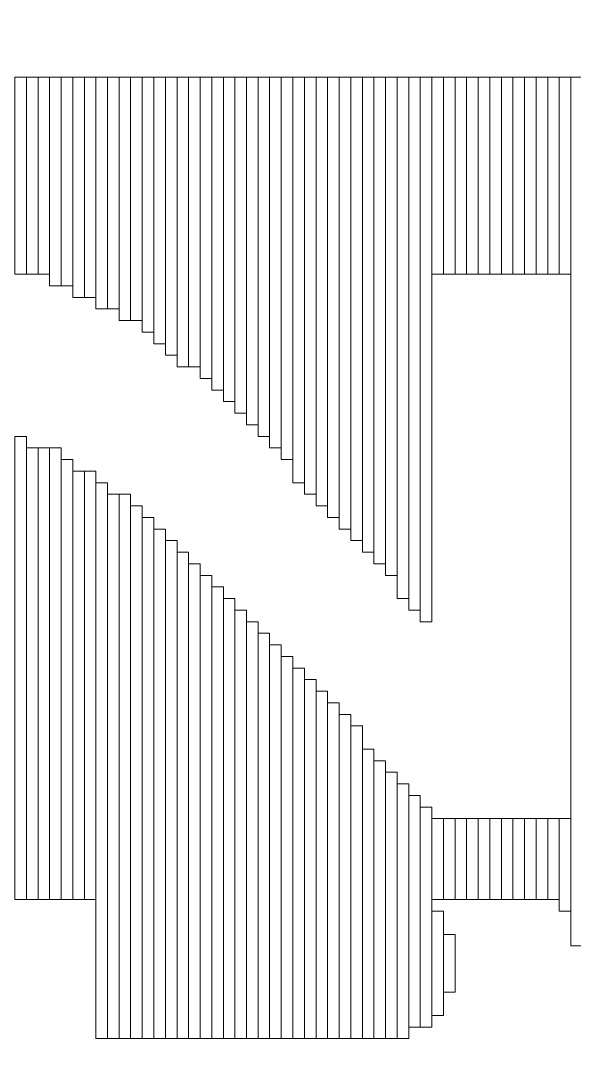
# Model space of a CAD drawing. Header units: millimetres. Extents: x -90 to 99, y -65 to 67.
# Drawn here: x -49.814 to -48.6, y -17.602 to -15.342 of the extents above; entities that cross this region are included whole.
import ezdxf

# ---------------------------------------------------------------- set-up
doc = ezdxf.new("R2010")
doc.units = ezdxf.units.MM
doc.header["$MEASUREMENT"] = 0
doc.layers.add('BG_OUTLINE', color=7, linetype='Continuous')
doc.layers.add('MA_PEN3', color=7, linetype='Continuous')

msp = doc.modelspace()

# ---------------------------------------------------------------- linework, layer by layer
at = {"layer": 'BG_OUTLINE', "color": 3, "lineweight": 9}
msp.add_open_spline([(-71.7269, -61.8795), (-71.7269, -61.8795), (-71.7343, 42.2681), (-71.7343, 42.2681), (-71.7343, 42.2681), (-71.7348, 43.0066), (-71.4419, 43.715), (-70.92, 44.2375), (-70.92, 44.2375), (-70.3982, 44.76), (-69.6866, 45.0538), (-68.9482, 45.0543), (-68.9482, 45.0543), (-68.9482, 45.0543), (75.2046, 45.0543), (75.2046, 45.0543), (75.2046, 45.0543), (76.8319, 45.0552), (78.1763, 43.7805), (78.2661, 42.1556), (78.2661, 42.1556), (78.2661, 42.1556), (78.2661, 31.2814), (78.2661, 31.2814), (78.2661, 31.2814), (78.2661, 31.2814), (72.2646, 31.2814), (72.2646, 31.2814), (72.2646, 31.2814), (72.2646, 31.2814), (72.2646, 26.9814), (72.2646, 26.9814), (72.2646, 26.9814), (72.2646, 26.9814), (78.2661, 26.9814), (78.2661, 26.9814), (78.2661, 26.9814), (78.2661, 26.9814), (78.2661, 18.6553), (78.2661, 18.6553), (78.2661, 18.6553), (78.2661, 18.6553), (72.2496, 18.6553), (72.2496, 18.6553), (72.2496, 18.6553), (72.2496, 18.6553), (72.2496, 14.3553), (72.2496, 14.3553), (72.2496, 14.3553), (72.2496, 14.3553), (78.2661, 14.3553), (78.2661, 14.3553), (78.2661, 14.3553), (78.2661, 14.3553), (78.2661, 9.255), (78.2661, 9.255), (78.2661, 9.255), (78.2661, 9.255), (72.2648, 9.255), (72.2648, 9.255), (72.2648, 9.255), (72.2648, 9.255), (72.2648, 4.955), (72.2648, 4.955), (72.2648, 4.955), (72.2648, 4.955), (78.2661, 4.955), (78.2661, 4.955), (78.2661, 4.955), (78.2661, 4.955), (78.2661, -3.3762), (78.2661, -3.3762), (78.2661, -3.3762), (78.2661, -3.3762), (72.2445, -3.3762), (72.2445, -3.3762), (72.2445, -3.3762), (72.2445, -3.3762), (72.2445, -7.6762), (72.2445, -7.6762), (72.2445, -7.6762), (72.2445, -7.6762), (78.2661, -7.6762), (78.2661, -7.6762), (78.2661, -7.6762), (78.2661, -7.6762), (78.2661, -12.7615), (78.2661, -12.7615), (78.2661, -12.7615), (78.2661, -12.7615), (72.2651, -12.7615), (72.2651, -12.7615), (72.2651, -12.7615), (72.2651, -12.7615), (72.2651, -17.0615), (72.2651, -17.0615), (72.2651, -17.0615), (72.2651, -17.0615), (78.2661, -17.0615), (78.2661, -17.0615), (78.2661, -17.0615), (78.2661, -17.0615), (78.2661, -25.4097), (78.2661, -25.4097), (78.2661, -25.4097), (78.2661, -25.4097), (72.2656, -25.4097), (72.2656, -25.4097), (72.2656, -25.4097), (72.2656, -25.4097), (72.2656, -29.7097), (72.2656, -29.7097), (72.2656, -29.7097), (72.2656, -29.7097), (78.2661, -29.7097), (78.2661, -29.7097), (78.2661, -29.7097), (78.2661, -29.7097), (78.2661, -34.793), (78.2661, -34.793), (78.2661, -34.793), (78.2661, -34.793), (72.2679, -34.793), (72.2679, -34.793), (72.2679, -34.793), (72.2679, -34.793), (72.2679, -39.0929), (72.2679, -39.0929), (72.2679, -39.0929), (72.2679, -39.0929), (78.2661, -39.0929), (78.2661, -39.0929), (78.2661, -39.0929), (78.2661, -39.0929), (78.2661, -47.4269), (78.2661, -47.4269), (78.2661, -47.4269), (78.2661, -47.4269), (72.2679, -47.4269), (72.2679, -47.4269), (72.2679, -47.4269), (72.2679, -47.4269), (72.2679, -51.7269), (72.2679, -51.7269), (72.2679, -51.7269), (72.2679, -51.7269), (78.2661, -51.7269), (78.2661, -51.7269), (78.2661, -51.7269), (78.2661, -51.7269), (78.2661, -51.8138), (78.2661, -51.8138), (78.2661, -51.8138), (78.2661, -51.8138), (78.2656, -61.8468), (78.2656, -61.8468), (78.2656, -61.8468), (78.2661, -62.6669), (77.9407, -63.4536), (77.3612, -64.0339), (77.3612, -64.0339), (76.7817, -64.6142), (75.9915, -64.9405), (75.1713, -64.941), (75.1713, -64.941), (75.1713, -64.941), (-68.6609, -64.9456), (-68.6609, -64.9456), (-68.6609, -64.9456), (-69.4735, -64.9461), (-70.2531, -64.6237), (-70.8281, -64.0495), (-70.8281, -64.0495), (-71.4031, -63.4752), (-71.7264, -62.6922), (-71.7269, -61.8795)], degree=3, knots=[0, 0, 0, 0, 0.022727, 0.022727, 0.022727, 0.022727, 0.045455, 0.045455, 0.045455, 0.045455, 0.068182, 0.068182, 0.068182, 0.068182, 0.090909, 0.090909, 0.090909, 0.090909, 0.113636, 0.113636, 0.113636, 0.113636, 0.136364, 0.136364, 0.136364, 0.136364, 0.159091, 0.159091, 0.159091, 0.159091, 0.181818, 0.181818, 0.181818, 0.181818, 0.204545, 0.204545, 0.204545, 0.204545, 0.227273, 0.227273, 0.227273, 0.227273, 0.25, 0.25, 0.25, 0.25, 0.272727, 0.272727, 0.272727, 0.272727, 0.295455, 0.295455, 0.295455, 0.295455, 0.318182, 0.318182, 0.318182, 0.318182, 0.340909, 0.340909, 0.340909, 0.340909, 0.363636, 0.363636, 0.363636, 0.363636, 0.386364, 0.386364, 0.386364, 0.386364, 0.409091, 0.409091, 0.409091, 0.409091, 0.431818, 0.431818, 0.431818, 0.431818, 0.454545, 0.454545, 0.454545, 0.454545, 0.477273, 0.477273, 0.477273, 0.477273, 0.5, 0.5, 0.5, 0.5, 0.522727, 0.522727, 0.522727, 0.522727, 0.545455, 0.545455, 0.545455, 0.545455, 0.568182, 0.568182, 0.568182, 0.568182, 0.590909, 0.590909, 0.590909, 0.590909, 0.613636, 0.613636, 0.613636, 0.613636, 0.636364, 0.636364, 0.636364, 0.636364, 0.659091, 0.659091, 0.659091, 0.659091, 0.681818, 0.681818, 0.681818, 0.681818, 0.704545, 0.704545, 0.704545, 0.704545, 0.727273, 0.727273, 0.727273, 0.727273, 0.75, 0.75, 0.75, 0.75, 0.772727, 0.772727, 0.772727, 0.772727, 0.795455, 0.795455, 0.795455, 0.795455, 0.818182, 0.818182, 0.818182, 0.818182, 0.840909, 0.840909, 0.840909, 0.840909, 0.863636, 0.863636, 0.863636, 0.863636, 0.886364, 0.886364, 0.886364, 0.886364, 0.909091, 0.909091, 0.909091, 0.909091, 0.931818, 0.931818, 0.931818, 0.931818, 0.954545, 0.954545, 0.954545, 0.954545, 0.977273, 0.977273, 0.977273, 0.977273, 1, 1, 1, 1], dxfattribs=at)
at = {"layer": 'MA_PEN3', "color": 5, "lineweight": 9}
for points in [[(-49.8014, -15.8982), (-49.8014, -15.8982), (-49.8267, -15.8982), (-49.8267, -15.8982), (-49.8267, -15.8982), (-49.8267, -15.8982), (-49.8267, -15.4664), (-49.8267, -15.4664), (-49.8267, -15.4664), (-49.8267, -15.4664), (-49.8014, -15.4664), (-49.8014, -15.4664), (-49.8014, -15.4664), (-49.8014, -15.4664), (-49.8014, -15.8982), (-49.8014, -15.8982)], [(-49.7759, -15.8982), (-49.7759, -15.8982), (-49.8014, -15.8982), (-49.8014, -15.8982), (-49.8014, -15.8982), (-49.8014, -15.8982), (-49.8014, -15.4664), (-49.8014, -15.4664), (-49.8014, -15.4664), (-49.8014, -15.4664), (-49.7759, -15.4664), (-49.7759, -15.4664), (-49.7759, -15.4664), (-49.7759, -15.4664), (-49.7759, -15.8982), (-49.7759, -15.8982)], [(-49.7505, -15.8982), (-49.7505, -15.8982), (-49.7759, -15.8982), (-49.7759, -15.8982), (-49.7759, -15.8982), (-49.7759, -15.8982), (-49.7759, -15.4664), (-49.7759, -15.4664), (-49.7759, -15.4664), (-49.7759, -15.4664), (-49.7505, -15.4664), (-49.7505, -15.4664), (-49.7505, -15.4664), (-49.7505, -15.4664), (-49.7505, -15.8982), (-49.7505, -15.8982)], [(-49.7252, -15.9236), (-49.7252, -15.9236), (-49.7505, -15.9236), (-49.7505, -15.9236), (-49.7505, -15.9236), (-49.7505, -15.9236), (-49.7505, -15.4664), (-49.7505, -15.4664), (-49.7505, -15.4664), (-49.7505, -15.4664), (-49.7252, -15.4664), (-49.7252, -15.4664), (-49.7252, -15.4664), (-49.7252, -15.4664), (-49.7252, -15.9236), (-49.7252, -15.9236)], [(-49.6997, -15.9236), (-49.6997, -15.9236), (-49.7252, -15.9236), (-49.7252, -15.9236), (-49.7252, -15.9236), (-49.7252, -15.9236), (-49.7252, -15.4664), (-49.7252, -15.4664), (-49.7252, -15.4664), (-49.7252, -15.4664), (-49.6997, -15.4664), (-49.6997, -15.4664), (-49.6997, -15.4664), (-49.6997, -15.4664), (-49.6997, -15.9236), (-49.6997, -15.9236)], [(-49.6743, -15.949), (-49.6743, -15.949), (-49.6997, -15.949), (-49.6997, -15.949), (-49.6997, -15.949), (-49.6997, -15.949), (-49.6997, -15.4664), (-49.6997, -15.4664), (-49.6997, -15.4664), (-49.6997, -15.4664), (-49.6743, -15.4664), (-49.6743, -15.4664), (-49.6743, -15.4664), (-49.6743, -15.4664), (-49.6743, -15.949), (-49.6743, -15.949)], [(-49.649, -15.949), (-49.649, -15.949), (-49.6743, -15.949), (-49.6743, -15.949), (-49.6743, -15.949), (-49.6743, -15.949), (-49.6743, -15.4664), (-49.6743, -15.4664), (-49.6743, -15.4664), (-49.6743, -15.4664), (-49.649, -15.4664), (-49.649, -15.4664), (-49.649, -15.4664), (-49.649, -15.4664), (-49.649, -15.949), (-49.649, -15.949)], [(-49.6235, -15.9744), (-49.6235, -15.9744), (-49.649, -15.9744), (-49.649, -15.9744), (-49.649, -15.9744), (-49.649, -15.9744), (-49.649, -15.4664), (-49.649, -15.4664), (-49.649, -15.4664), (-49.649, -15.4664), (-49.6235, -15.4664), (-49.6235, -15.4664), (-49.6235, -15.4664), (-49.6235, -15.4664), (-49.6235, -15.9744), (-49.6235, -15.9744)], [(-49.5981, -15.9744), (-49.5981, -15.9744), (-49.6235, -15.9744), (-49.6235, -15.9744), (-49.6235, -15.9744), (-49.6235, -15.9744), (-49.6235, -15.4664), (-49.6235, -15.4664), (-49.6235, -15.4664), (-49.6235, -15.4664), (-49.5981, -15.4664), (-49.5981, -15.4664), (-49.5981, -15.4664), (-49.5981, -15.4664), (-49.5981, -15.9744), (-49.5981, -15.9744)], [(-49.5728, -15.9998), (-49.5728, -15.9998), (-49.5981, -15.9998), (-49.5981, -15.9998), (-49.5981, -15.9998), (-49.5981, -15.9998), (-49.5981, -15.4664), (-49.5981, -15.4664), (-49.5981, -15.4664), (-49.5981, -15.4664), (-49.5728, -15.4664), (-49.5728, -15.4664), (-49.5728, -15.4664), (-49.5728, -15.4664), (-49.5728, -15.9998), (-49.5728, -15.9998)], [(-49.5473, -15.9998), (-49.5473, -15.9998), (-49.5728, -15.9998), (-49.5728, -15.9998), (-49.5728, -15.9998), (-49.5728, -15.9998), (-49.5728, -15.4664), (-49.5728, -15.4664), (-49.5728, -15.4664), (-49.5728, -15.4664), (-49.5473, -15.4664), (-49.5473, -15.4664), (-49.5473, -15.4664), (-49.5473, -15.4664), (-49.5473, -15.9998), (-49.5473, -15.9998)], [(-49.5219, -16.0252), (-49.5219, -16.0252), (-49.5473, -16.0252), (-49.5473, -16.0252), (-49.5473, -16.0252), (-49.5473, -16.0252), (-49.5473, -15.4664), (-49.5473, -15.4664), (-49.5473, -15.4664), (-49.5473, -15.4664), (-49.5219, -15.4664), (-49.5219, -15.4664), (-49.5219, -15.4664), (-49.5219, -15.4664), (-49.5219, -16.0252), (-49.5219, -16.0252)], [(-49.4966, -16.0506), (-49.4966, -16.0506), (-49.5219, -16.0506), (-49.5219, -16.0506), (-49.5219, -16.0506), (-49.5219, -16.0506), (-49.5219, -15.4664), (-49.5219, -15.4664), (-49.5219, -15.4664), (-49.5219, -15.4664), (-49.4966, -15.4664), (-49.4966, -15.4664), (-49.4966, -15.4664), (-49.4966, -15.4664), (-49.4966, -16.0506), (-49.4966, -16.0506)], [(-49.4711, -16.076), (-49.4711, -16.076), (-49.4966, -16.076), (-49.4966, -16.076), (-49.4966, -16.076), (-49.4966, -16.076), (-49.4966, -15.4664), (-49.4966, -15.4664), (-49.4966, -15.4664), (-49.4966, -15.4664), (-49.4711, -15.4664), (-49.4711, -15.4664), (-49.4711, -15.4664), (-49.4711, -15.4664), (-49.4711, -16.076), (-49.4711, -16.076)], [(-49.4457, -16.1014), (-49.4457, -16.1014), (-49.4711, -16.1014), (-49.4711, -16.1014), (-49.4711, -16.1014), (-49.4711, -16.1014), (-49.4711, -15.4664), (-49.4711, -15.4664), (-49.4711, -15.4664), (-49.4711, -15.4664), (-49.4457, -15.4664), (-49.4457, -15.4664), (-49.4457, -15.4664), (-49.4457, -15.4664), (-49.4457, -16.1014), (-49.4457, -16.1014)], [(-49.4204, -16.1014), (-49.4204, -16.1014), (-49.4457, -16.1014), (-49.4457, -16.1014), (-49.4457, -16.1014), (-49.4457, -16.1014), (-49.4457, -15.4664), (-49.4457, -15.4664), (-49.4457, -15.4664), (-49.4457, -15.4664), (-49.4204, -15.4664), (-49.4204, -15.4664), (-49.4204, -15.4664), (-49.4204, -15.4664), (-49.4204, -16.1014), (-49.4204, -16.1014)], [(-49.3949, -16.1268), (-49.3949, -16.1268), (-49.4204, -16.1268), (-49.4204, -16.1268), (-49.4204, -16.1268), (-49.4204, -16.1268), (-49.4204, -15.4664), (-49.4204, -15.4664), (-49.4204, -15.4664), (-49.4204, -15.4664), (-49.3949, -15.4664), (-49.3949, -15.4664), (-49.3949, -15.4664), (-49.3949, -15.4664), (-49.3949, -16.1268), (-49.3949, -16.1268)], [(-49.3695, -16.1522), (-49.3695, -16.1522), (-49.3949, -16.1522), (-49.3949, -16.1522), (-49.3949, -16.1522), (-49.3949, -16.1522), (-49.3949, -15.4664), (-49.3949, -15.4664), (-49.3949, -15.4664), (-49.3949, -15.4664), (-49.3695, -15.4664), (-49.3695, -15.4664), (-49.3695, -15.4664), (-49.3695, -15.4664), (-49.3695, -16.1522), (-49.3695, -16.1522)], [(-49.3442, -16.1776), (-49.3442, -16.1776), (-49.3695, -16.1776), (-49.3695, -16.1776), (-49.3695, -16.1776), (-49.3695, -16.1776), (-49.3695, -15.4664), (-49.3695, -15.4664), (-49.3695, -15.4664), (-49.3695, -15.4664), (-49.3442, -15.4664), (-49.3442, -15.4664), (-49.3442, -15.4664), (-49.3442, -15.4664), (-49.3442, -16.1776), (-49.3442, -16.1776)], [(-49.3187, -16.203), (-49.3187, -16.203), (-49.3442, -16.203), (-49.3442, -16.203), (-49.3442, -16.203), (-49.3442, -16.203), (-49.3442, -15.4664), (-49.3442, -15.4664), (-49.3442, -15.4664), (-49.3442, -15.4664), (-49.3187, -15.4664), (-49.3187, -15.4664), (-49.3187, -15.4664), (-49.3187, -15.4664), (-49.3187, -16.203), (-49.3187, -16.203)], [(-49.2933, -16.2284), (-49.2933, -16.2284), (-49.3187, -16.2284), (-49.3187, -16.2284), (-49.3187, -16.2284), (-49.3187, -16.2284), (-49.3187, -15.4664), (-49.3187, -15.4664), (-49.3187, -15.4664), (-49.3187, -15.4664), (-49.2933, -15.4664), (-49.2933, -15.4664), (-49.2933, -15.4664), (-49.2933, -15.4664), (-49.2933, -16.2284), (-49.2933, -16.2284)], [(-49.268, -16.2538), (-49.268, -16.2538), (-49.2933, -16.2538), (-49.2933, -16.2538), (-49.2933, -16.2538), (-49.2933, -16.2538), (-49.2933, -15.4664), (-49.2933, -15.4664), (-49.2933, -15.4664), (-49.2933, -15.4664), (-49.268, -15.4664), (-49.268, -15.4664), (-49.268, -15.4664), (-49.268, -15.4664), (-49.268, -16.2538), (-49.268, -16.2538)], [(-49.2425, -16.2792), (-49.2425, -16.2792), (-49.268, -16.2792), (-49.268, -16.2792), (-49.268, -16.2792), (-49.268, -16.2792), (-49.268, -15.4664), (-49.268, -15.4664), (-49.268, -15.4664), (-49.268, -15.4664), (-49.2425, -15.4664), (-49.2425, -15.4664), (-49.2425, -15.4664), (-49.2425, -15.4664), (-49.2425, -16.2792), (-49.2425, -16.2792)], [(-49.2171, -16.3046), (-49.2171, -16.3046), (-49.2425, -16.3046), (-49.2425, -16.3046), (-49.2425, -16.3046), (-49.2425, -16.3046), (-49.2425, -15.4664), (-49.2425, -15.4664), (-49.2425, -15.4664), (-49.2425, -15.4664), (-49.2171, -15.4664), (-49.2171, -15.4664), (-49.2171, -15.4664), (-49.2171, -15.4664), (-49.2171, -16.3046), (-49.2171, -16.3046)], [(-49.1917, -16.3554), (-49.1917, -16.3554), (-49.2171, -16.3554), (-49.2171, -16.3554), (-49.2171, -16.3554), (-49.2171, -16.3554), (-49.2171, -15.4664), (-49.2171, -15.4664), (-49.2171, -15.4664), (-49.2171, -15.4664), (-49.1917, -15.4664), (-49.1917, -15.4664), (-49.1917, -15.4664), (-49.1917, -15.4664), (-49.1917, -16.3554), (-49.1917, -16.3554)], [(-49.1663, -16.3808), (-49.1663, -16.3808), (-49.1917, -16.3808), (-49.1917, -16.3808), (-49.1917, -16.3808), (-49.1917, -16.3808), (-49.1917, -15.4664), (-49.1917, -15.4664), (-49.1917, -15.4664), (-49.1917, -15.4664), (-49.1663, -15.4664), (-49.1663, -15.4664), (-49.1663, -15.4664), (-49.1663, -15.4664), (-49.1663, -16.3808), (-49.1663, -16.3808)], [(-49.1409, -16.4062), (-49.1409, -16.4062), (-49.1663, -16.4062), (-49.1663, -16.4062), (-49.1663, -16.4062), (-49.1663, -16.4062), (-49.1663, -15.4664), (-49.1663, -15.4664), (-49.1663, -15.4664), (-49.1663, -15.4664), (-49.1409, -15.4664), (-49.1409, -15.4664), (-49.1409, -15.4664), (-49.1409, -15.4664), (-49.1409, -16.4062), (-49.1409, -16.4062)], [(-49.1155, -16.4316), (-49.1155, -16.4316), (-49.1409, -16.4316), (-49.1409, -16.4316), (-49.1409, -16.4316), (-49.1409, -16.4316), (-49.1409, -15.4664), (-49.1409, -15.4664), (-49.1409, -15.4664), (-49.1409, -15.4664), (-49.1155, -15.4664), (-49.1155, -15.4664), (-49.1155, -15.4664), (-49.1155, -15.4664), (-49.1155, -16.4316), (-49.1155, -16.4316)], [(-49.0901, -16.457), (-49.0901, -16.457), (-49.1155, -16.457), (-49.1155, -16.457), (-49.1155, -16.457), (-49.1155, -16.457), (-49.1155, -15.4664), (-49.1155, -15.4664), (-49.1155, -15.4664), (-49.1155, -15.4664), (-49.0901, -15.4664), (-49.0901, -15.4664), (-49.0901, -15.4664), (-49.0901, -15.4664), (-49.0901, -16.457), (-49.0901, -16.457)], [(-49.0647, -16.4824), (-49.0647, -16.4824), (-49.0901, -16.4824), (-49.0901, -16.4824), (-49.0901, -16.4824), (-49.0901, -16.4824), (-49.0901, -15.4664), (-49.0901, -15.4664), (-49.0901, -15.4664), (-49.0901, -15.4664), (-49.0647, -15.4664), (-49.0647, -15.4664), (-49.0647, -15.4664), (-49.0647, -15.4664), (-49.0647, -16.4824), (-49.0647, -16.4824)], [(-49.0393, -16.5078), (-49.0393, -16.5078), (-49.0647, -16.5078), (-49.0647, -16.5078), (-49.0647, -16.5078), (-49.0647, -16.5078), (-49.0647, -15.4664), (-49.0647, -15.4664), (-49.0647, -15.4664), (-49.0647, -15.4664), (-49.0393, -15.4664), (-49.0393, -15.4664), (-49.0393, -15.4664), (-49.0393, -15.4664), (-49.0393, -16.5078), (-49.0393, -16.5078)], [(-49.0139, -16.5332), (-49.0139, -16.5332), (-49.0393, -16.5332), (-49.0393, -16.5332), (-49.0393, -16.5332), (-49.0393, -16.5332), (-49.0393, -15.4664), (-49.0393, -15.4664), (-49.0393, -15.4664), (-49.0393, -15.4664), (-49.0139, -15.4664), (-49.0139, -15.4664), (-49.0139, -15.4664), (-49.0139, -15.4664), (-49.0139, -16.5332), (-49.0139, -16.5332)], [(-48.9885, -16.5586), (-48.9885, -16.5586), (-49.0139, -16.5586), (-49.0139, -16.5586), (-49.0139, -16.5586), (-49.0139, -16.5586), (-49.0139, -15.4664), (-49.0139, -15.4664), (-49.0139, -15.4664), (-49.0139, -15.4664), (-48.9885, -15.4664), (-48.9885, -15.4664), (-48.9885, -15.4664), (-48.9885, -15.4664), (-48.9885, -16.5586), (-48.9885, -16.5586)], [(-48.9631, -16.6094), (-48.9631, -16.6094), (-48.9885, -16.6094), (-48.9885, -16.6094), (-48.9885, -16.6094), (-48.9885, -16.6094), (-48.9885, -15.4664), (-48.9885, -15.4664), (-48.9885, -15.4664), (-48.9885, -15.4664), (-48.9631, -15.4664), (-48.9631, -15.4664), (-48.9631, -15.4664), (-48.9631, -15.4664), (-48.9631, -16.6094), (-48.9631, -16.6094)], [(-48.9377, -16.6348), (-48.9377, -16.6348), (-48.9631, -16.6348), (-48.9631, -16.6348), (-48.9631, -16.6348), (-48.9631, -16.6348), (-48.9631, -15.4664), (-48.9631, -15.4664), (-48.9631, -15.4664), (-48.9631, -15.4664), (-48.9377, -15.4664), (-48.9377, -15.4664), (-48.9377, -15.4664), (-48.9377, -15.4664), (-48.9377, -16.6348), (-48.9377, -16.6348)], [(-48.9123, -16.6602), (-48.9123, -16.6602), (-48.9377, -16.6602), (-48.9377, -16.6602), (-48.9377, -16.6602), (-48.9377, -16.6602), (-48.9377, -15.4664), (-48.9377, -15.4664), (-48.9377, -15.4664), (-48.9377, -15.4664), (-48.9123, -15.4664), (-48.9123, -15.4664), (-48.9123, -15.4664), (-48.9123, -15.4664), (-48.9123, -16.6602), (-48.9123, -16.6602)], [(-48.8869, -15.8982), (-48.8869, -15.8982), (-48.9123, -15.8982), (-48.9123, -15.8982), (-48.9123, -15.8982), (-48.9123, -15.8982), (-48.9123, -15.4664), (-48.9123, -15.4664), (-48.9123, -15.4664), (-48.9123, -15.4664), (-48.8869, -15.4664), (-48.8869, -15.4664), (-48.8869, -15.4664), (-48.8869, -15.4664), (-48.8869, -15.8982), (-48.8869, -15.8982)], [(-48.8615, -15.8982), (-48.8615, -15.8982), (-48.8869, -15.8982), (-48.8869, -15.8982), (-48.8869, -15.8982), (-48.8869, -15.8982), (-48.8869, -15.4664), (-48.8869, -15.4664), (-48.8869, -15.4664), (-48.8869, -15.4664), (-48.8615, -15.4664), (-48.8615, -15.4664), (-48.8615, -15.4664), (-48.8615, -15.4664), (-48.8615, -15.8982), (-48.8615, -15.8982)], [(-48.8361, -15.8982), (-48.8361, -15.8982), (-48.8615, -15.8982), (-48.8615, -15.8982), (-48.8615, -15.8982), (-48.8615, -15.8982), (-48.8615, -15.4664), (-48.8615, -15.4664), (-48.8615, -15.4664), (-48.8615, -15.4664), (-48.8361, -15.4664), (-48.8361, -15.4664), (-48.8361, -15.4664), (-48.8361, -15.4664), (-48.8361, -15.8982), (-48.8361, -15.8982)], [(-48.8107, -15.8982), (-48.8107, -15.8982), (-48.8361, -15.8982), (-48.8361, -15.8982), (-48.8361, -15.8982), (-48.8361, -15.8982), (-48.8361, -15.4664), (-48.8361, -15.4664), (-48.8361, -15.4664), (-48.8361, -15.4664), (-48.8107, -15.4664), (-48.8107, -15.4664), (-48.8107, -15.4664), (-48.8107, -15.4664), (-48.8107, -15.8982), (-48.8107, -15.8982)], [(-48.7853, -15.8982), (-48.7853, -15.8982), (-48.8107, -15.8982), (-48.8107, -15.8982), (-48.8107, -15.8982), (-48.8107, -15.8982), (-48.8107, -15.4664), (-48.8107, -15.4664), (-48.8107, -15.4664), (-48.8107, -15.4664), (-48.7853, -15.4664), (-48.7853, -15.4664), (-48.7853, -15.4664), (-48.7853, -15.4664), (-48.7853, -15.8982), (-48.7853, -15.8982)], [(-48.7599, -15.8982), (-48.7599, -15.8982), (-48.7853, -15.8982), (-48.7853, -15.8982), (-48.7853, -15.8982), (-48.7853, -15.8982), (-48.7853, -15.4664), (-48.7853, -15.4664), (-48.7853, -15.4664), (-48.7853, -15.4664), (-48.7599, -15.4664), (-48.7599, -15.4664), (-48.7599, -15.4664), (-48.7599, -15.4664), (-48.7599, -15.8982), (-48.7599, -15.8982)], [(-48.7345, -15.8982), (-48.7345, -15.8982), (-48.7599, -15.8982), (-48.7599, -15.8982), (-48.7599, -15.8982), (-48.7599, -15.8982), (-48.7599, -15.4664), (-48.7599, -15.4664), (-48.7599, -15.4664), (-48.7599, -15.4664), (-48.7345, -15.4664), (-48.7345, -15.4664), (-48.7345, -15.4664), (-48.7345, -15.4664), (-48.7345, -15.8982), (-48.7345, -15.8982)], [(-48.7091, -15.8982), (-48.7091, -15.8982), (-48.7345, -15.8982), (-48.7345, -15.8982), (-48.7345, -15.8982), (-48.7345, -15.8982), (-48.7345, -15.4664), (-48.7345, -15.4664), (-48.7345, -15.4664), (-48.7345, -15.4664), (-48.7091, -15.4664), (-48.7091, -15.4664), (-48.7091, -15.4664), (-48.7091, -15.4664), (-48.7091, -15.8982), (-48.7091, -15.8982)], [(-48.6837, -15.8982), (-48.6837, -15.8982), (-48.7091, -15.8982), (-48.7091, -15.8982), (-48.7091, -15.8982), (-48.7091, -15.8982), (-48.7091, -15.4664), (-48.7091, -15.4664), (-48.7091, -15.4664), (-48.7091, -15.4664), (-48.6837, -15.4664), (-48.6837, -15.4664), (-48.6837, -15.4664), (-48.6837, -15.4664), (-48.6837, -15.8982), (-48.6837, -15.8982)], [(-48.6583, -15.8982), (-48.6583, -15.8982), (-48.6837, -15.8982), (-48.6837, -15.8982), (-48.6837, -15.8982), (-48.6837, -15.8982), (-48.6837, -15.4664), (-48.6837, -15.4664), (-48.6837, -15.4664), (-48.6837, -15.4664), (-48.6583, -15.4664), (-48.6583, -15.4664), (-48.6583, -15.4664), (-48.6583, -15.4664), (-48.6583, -15.8982), (-48.6583, -15.8982)], [(-48.6329, -15.8982), (-48.6329, -15.8982), (-48.6583, -15.8982), (-48.6583, -15.8982), (-48.6583, -15.8982), (-48.6583, -15.8982), (-48.6583, -15.4664), (-48.6583, -15.4664), (-48.6583, -15.4664), (-48.6583, -15.4664), (-48.6329, -15.4664), (-48.6329, -15.4664), (-48.6329, -15.4664), (-48.6329, -15.4664), (-48.6329, -15.8982), (-48.6329, -15.8982)], [(-48.6075, -15.8982), (-48.6075, -15.8982), (-48.6329, -15.8982), (-48.6329, -15.8982), (-48.6329, -15.8982), (-48.6329, -15.8982), (-48.6329, -15.4664), (-48.6329, -15.4664), (-48.6329, -15.4664), (-48.6329, -15.4664), (-48.6075, -15.4664), (-48.6075, -15.4664), (-48.6075, -15.4664), (-48.6075, -15.4664), (-48.6075, -15.8982), (-48.6075, -15.8982)], [(-48.5821, -17.3714), (-48.5821, -17.3714), (-48.6075, -17.3714), (-48.6075, -17.3714), (-48.6075, -17.3714), (-48.6075, -17.3714), (-48.6075, -15.4664), (-48.6075, -15.4664), (-48.6075, -15.4664), (-48.6075, -15.4664), (-48.5821, -15.4664), (-48.5821, -15.4664), (-48.5821, -15.4664), (-48.5821, -15.4664), (-48.5821, -17.3714), (-48.5821, -17.3714)], [(-49.8014, -17.2698), (-49.8014, -17.2698), (-49.8267, -17.2698), (-49.8267, -17.2698), (-49.8267, -17.2698), (-49.8267, -17.2698), (-49.8267, -16.2538), (-49.8267, -16.2538), (-49.8267, -16.2538), (-49.8267, -16.2538), (-49.8014, -16.2538), (-49.8014, -16.2538), (-49.8014, -16.2538), (-49.8014, -16.2538), (-49.8014, -17.2698), (-49.8014, -17.2698)], [(-49.7759, -17.2698), (-49.7759, -17.2698), (-49.8014, -17.2698), (-49.8014, -17.2698), (-49.8014, -17.2698), (-49.8014, -17.2698), (-49.8014, -16.2792), (-49.8014, -16.2792), (-49.8014, -16.2792), (-49.8014, -16.2792), (-49.7759, -16.2792), (-49.7759, -16.2792), (-49.7759, -16.2792), (-49.7759, -16.2792), (-49.7759, -17.2698), (-49.7759, -17.2698)], [(-49.7505, -17.2698), (-49.7505, -17.2698), (-49.7759, -17.2698), (-49.7759, -17.2698), (-49.7759, -17.2698), (-49.7759, -17.2698), (-49.7759, -16.2792), (-49.7759, -16.2792), (-49.7759, -16.2792), (-49.7759, -16.2792), (-49.7505, -16.2792), (-49.7505, -16.2792), (-49.7505, -16.2792), (-49.7505, -16.2792), (-49.7505, -17.2698), (-49.7505, -17.2698)], [(-49.7252, -17.2698), (-49.7252, -17.2698), (-49.7505, -17.2698), (-49.7505, -17.2698), (-49.7505, -17.2698), (-49.7505, -17.2698), (-49.7505, -16.2792), (-49.7505, -16.2792), (-49.7505, -16.2792), (-49.7505, -16.2792), (-49.7252, -16.2792), (-49.7252, -16.2792), (-49.7252, -16.2792), (-49.7252, -16.2792), (-49.7252, -17.2698), (-49.7252, -17.2698)], [(-49.6997, -17.2698), (-49.6997, -17.2698), (-49.7252, -17.2698), (-49.7252, -17.2698), (-49.7252, -17.2698), (-49.7252, -17.2698), (-49.7252, -16.3046), (-49.7252, -16.3046), (-49.7252, -16.3046), (-49.7252, -16.3046), (-49.6997, -16.3046), (-49.6997, -16.3046), (-49.6997, -16.3046), (-49.6997, -16.3046), (-49.6997, -17.2698), (-49.6997, -17.2698)], [(-49.6743, -17.2698), (-49.6743, -17.2698), (-49.6997, -17.2698), (-49.6997, -17.2698), (-49.6997, -17.2698), (-49.6997, -17.2698), (-49.6997, -16.33), (-49.6997, -16.33), (-49.6997, -16.33), (-49.6997, -16.33), (-49.6743, -16.33), (-49.6743, -16.33), (-49.6743, -16.33), (-49.6743, -16.33), (-49.6743, -17.2698), (-49.6743, -17.2698)], [(-49.649, -17.2698), (-49.649, -17.2698), (-49.6743, -17.2698), (-49.6743, -17.2698), (-49.6743, -17.2698), (-49.6743, -17.2698), (-49.6743, -16.33), (-49.6743, -16.33), (-49.6743, -16.33), (-49.6743, -16.33), (-49.649, -16.33), (-49.649, -16.33), (-49.649, -16.33), (-49.649, -16.33), (-49.649, -17.2698), (-49.649, -17.2698)], [(-49.6235, -17.5746), (-49.6235, -17.5746), (-49.649, -17.5746), (-49.649, -17.5746), (-49.649, -17.5746), (-49.649, -17.5746), (-49.649, -16.3554), (-49.649, -16.3554), (-49.649, -16.3554), (-49.649, -16.3554), (-49.6235, -16.3554), (-49.6235, -16.3554), (-49.6235, -16.3554), (-49.6235, -16.3554), (-49.6235, -17.5746), (-49.6235, -17.5746)], [(-49.5981, -17.5746), (-49.5981, -17.5746), (-49.6235, -17.5746), (-49.6235, -17.5746), (-49.6235, -17.5746), (-49.6235, -17.5746), (-49.6235, -16.3808), (-49.6235, -16.3808), (-49.6235, -16.3808), (-49.6235, -16.3808), (-49.5981, -16.3808), (-49.5981, -16.3808), (-49.5981, -16.3808), (-49.5981, -16.3808), (-49.5981, -17.5746), (-49.5981, -17.5746)], [(-49.5728, -17.5746), (-49.5728, -17.5746), (-49.5981, -17.5746), (-49.5981, -17.5746), (-49.5981, -17.5746), (-49.5981, -17.5746), (-49.5981, -16.3808), (-49.5981, -16.3808), (-49.5981, -16.3808), (-49.5981, -16.3808), (-49.5728, -16.3808), (-49.5728, -16.3808), (-49.5728, -16.3808), (-49.5728, -16.3808), (-49.5728, -17.5746), (-49.5728, -17.5746)], [(-49.5473, -17.5746), (-49.5473, -17.5746), (-49.5728, -17.5746), (-49.5728, -17.5746), (-49.5728, -17.5746), (-49.5728, -17.5746), (-49.5728, -16.4062), (-49.5728, -16.4062), (-49.5728, -16.4062), (-49.5728, -16.4062), (-49.5473, -16.4062), (-49.5473, -16.4062), (-49.5473, -16.4062), (-49.5473, -16.4062), (-49.5473, -17.5746), (-49.5473, -17.5746)], [(-49.5219, -17.5746), (-49.5219, -17.5746), (-49.5473, -17.5746), (-49.5473, -17.5746), (-49.5473, -17.5746), (-49.5473, -17.5746), (-49.5473, -16.4316), (-49.5473, -16.4316), (-49.5473, -16.4316), (-49.5473, -16.4316), (-49.5219, -16.4316), (-49.5219, -16.4316), (-49.5219, -16.4316), (-49.5219, -16.4316), (-49.5219, -17.5746), (-49.5219, -17.5746)], [(-49.4966, -17.5746), (-49.4966, -17.5746), (-49.5219, -17.5746), (-49.5219, -17.5746), (-49.5219, -17.5746), (-49.5219, -17.5746), (-49.5219, -16.457), (-49.5219, -16.457), (-49.5219, -16.457), (-49.5219, -16.457), (-49.4966, -16.457), (-49.4966, -16.457), (-49.4966, -16.457), (-49.4966, -16.457), (-49.4966, -17.5746), (-49.4966, -17.5746)], [(-49.4711, -17.5746), (-49.4711, -17.5746), (-49.4966, -17.5746), (-49.4966, -17.5746), (-49.4966, -17.5746), (-49.4966, -17.5746), (-49.4966, -16.4824), (-49.4966, -16.4824), (-49.4966, -16.4824), (-49.4966, -16.4824), (-49.4711, -16.4824), (-49.4711, -16.4824), (-49.4711, -16.4824), (-49.4711, -16.4824), (-49.4711, -17.5746), (-49.4711, -17.5746)], [(-49.4457, -17.5746), (-49.4457, -17.5746), (-49.4711, -17.5746), (-49.4711, -17.5746), (-49.4711, -17.5746), (-49.4711, -17.5746), (-49.4711, -16.5078), (-49.4711, -16.5078), (-49.4711, -16.5078), (-49.4711, -16.5078), (-49.4457, -16.5078), (-49.4457, -16.5078), (-49.4457, -16.5078), (-49.4457, -16.5078), (-49.4457, -17.5746), (-49.4457, -17.5746)], [(-49.4204, -17.5746), (-49.4204, -17.5746), (-49.4457, -17.5746), (-49.4457, -17.5746), (-49.4457, -17.5746), (-49.4457, -17.5746), (-49.4457, -16.5332), (-49.4457, -16.5332), (-49.4457, -16.5332), (-49.4457, -16.5332), (-49.4204, -16.5332), (-49.4204, -16.5332), (-49.4204, -16.5332), (-49.4204, -16.5332), (-49.4204, -17.5746), (-49.4204, -17.5746)], [(-49.3949, -17.5746), (-49.3949, -17.5746), (-49.4204, -17.5746), (-49.4204, -17.5746), (-49.4204, -17.5746), (-49.4204, -17.5746), (-49.4204, -16.5586), (-49.4204, -16.5586), (-49.4204, -16.5586), (-49.4204, -16.5586), (-49.3949, -16.5586), (-49.3949, -16.5586), (-49.3949, -16.5586), (-49.3949, -16.5586), (-49.3949, -17.5746), (-49.3949, -17.5746)], [(-49.3695, -17.5746), (-49.3695, -17.5746), (-49.3949, -17.5746), (-49.3949, -17.5746), (-49.3949, -17.5746), (-49.3949, -17.5746), (-49.3949, -16.584), (-49.3949, -16.584), (-49.3949, -16.584), (-49.3949, -16.584), (-49.3695, -16.584), (-49.3695, -16.584), (-49.3695, -16.584), (-49.3695, -16.584), (-49.3695, -17.5746), (-49.3695, -17.5746)], [(-49.3442, -17.5746), (-49.3442, -17.5746), (-49.3695, -17.5746), (-49.3695, -17.5746), (-49.3695, -17.5746), (-49.3695, -17.5746), (-49.3695, -16.6094), (-49.3695, -16.6094), (-49.3695, -16.6094), (-49.3695, -16.6094), (-49.3442, -16.6094), (-49.3442, -16.6094), (-49.3442, -16.6094), (-49.3442, -16.6094), (-49.3442, -17.5746), (-49.3442, -17.5746)], [(-49.3187, -17.5746), (-49.3187, -17.5746), (-49.3442, -17.5746), (-49.3442, -17.5746), (-49.3442, -17.5746), (-49.3442, -17.5746), (-49.3442, -16.6348), (-49.3442, -16.6348), (-49.3442, -16.6348), (-49.3442, -16.6348), (-49.3187, -16.6348), (-49.3187, -16.6348), (-49.3187, -16.6348), (-49.3187, -16.6348), (-49.3187, -17.5746), (-49.3187, -17.5746)], [(-49.2933, -17.5746), (-49.2933, -17.5746), (-49.3187, -17.5746), (-49.3187, -17.5746), (-49.3187, -17.5746), (-49.3187, -17.5746), (-49.3187, -16.6602), (-49.3187, -16.6602), (-49.3187, -16.6602), (-49.3187, -16.6602), (-49.2933, -16.6602), (-49.2933, -16.6602), (-49.2933, -16.6602), (-49.2933, -16.6602), (-49.2933, -17.5746), (-49.2933, -17.5746)], [(-49.268, -17.5746), (-49.268, -17.5746), (-49.2933, -17.5746), (-49.2933, -17.5746), (-49.2933, -17.5746), (-49.2933, -17.5746), (-49.2933, -16.6856), (-49.2933, -16.6856), (-49.2933, -16.6856), (-49.2933, -16.6856), (-49.268, -16.6856), (-49.268, -16.6856), (-49.268, -16.6856), (-49.268, -16.6856), (-49.268, -17.5746), (-49.268, -17.5746)], [(-49.2425, -17.5746), (-49.2425, -17.5746), (-49.268, -17.5746), (-49.268, -17.5746), (-49.268, -17.5746), (-49.268, -17.5746), (-49.268, -16.711), (-49.268, -16.711), (-49.268, -16.711), (-49.268, -16.711), (-49.2425, -16.711), (-49.2425, -16.711), (-49.2425, -16.711), (-49.2425, -16.711), (-49.2425, -17.5746), (-49.2425, -17.5746)], [(-49.2171, -17.5746), (-49.2171, -17.5746), (-49.2425, -17.5746), (-49.2425, -17.5746), (-49.2425, -17.5746), (-49.2425, -17.5746), (-49.2425, -16.7364), (-49.2425, -16.7364), (-49.2425, -16.7364), (-49.2425, -16.7364), (-49.2171, -16.7364), (-49.2171, -16.7364), (-49.2171, -16.7364), (-49.2171, -16.7364), (-49.2171, -17.5746), (-49.2171, -17.5746)], [(-49.1917, -17.5746), (-49.1917, -17.5746), (-49.2171, -17.5746), (-49.2171, -17.5746), (-49.2171, -17.5746), (-49.2171, -17.5746), (-49.2171, -16.7618), (-49.2171, -16.7618), (-49.2171, -16.7618), (-49.2171, -16.7618), (-49.1917, -16.7618), (-49.1917, -16.7618), (-49.1917, -16.7618), (-49.1917, -16.7618), (-49.1917, -17.5746), (-49.1917, -17.5746)], [(-49.1663, -17.5746), (-49.1663, -17.5746), (-49.1917, -17.5746), (-49.1917, -17.5746), (-49.1917, -17.5746), (-49.1917, -17.5746), (-49.1917, -16.7872), (-49.1917, -16.7872), (-49.1917, -16.7872), (-49.1917, -16.7872), (-49.1663, -16.7872), (-49.1663, -16.7872), (-49.1663, -16.7872), (-49.1663, -16.7872), (-49.1663, -17.5746), (-49.1663, -17.5746)], [(-49.1409, -17.5746), (-49.1409, -17.5746), (-49.1663, -17.5746), (-49.1663, -17.5746), (-49.1663, -17.5746), (-49.1663, -17.5746), (-49.1663, -16.8126), (-49.1663, -16.8126), (-49.1663, -16.8126), (-49.1663, -16.8126), (-49.1409, -16.8126), (-49.1409, -16.8126), (-49.1409, -16.8126), (-49.1409, -16.8126), (-49.1409, -17.5746), (-49.1409, -17.5746)], [(-49.1155, -17.5746), (-49.1155, -17.5746), (-49.1409, -17.5746), (-49.1409, -17.5746), (-49.1409, -17.5746), (-49.1409, -17.5746), (-49.1409, -16.838), (-49.1409, -16.838), (-49.1409, -16.838), (-49.1409, -16.838), (-49.1155, -16.838), (-49.1155, -16.838), (-49.1155, -16.838), (-49.1155, -16.838), (-49.1155, -17.5746), (-49.1155, -17.5746)], [(-49.0901, -17.5746), (-49.0901, -17.5746), (-49.1155, -17.5746), (-49.1155, -17.5746), (-49.1155, -17.5746), (-49.1155, -17.5746), (-49.1155, -16.8634), (-49.1155, -16.8634), (-49.1155, -16.8634), (-49.1155, -16.8634), (-49.0901, -16.8634), (-49.0901, -16.8634), (-49.0901, -16.8634), (-49.0901, -16.8634), (-49.0901, -17.5746), (-49.0901, -17.5746)], [(-49.0647, -17.5746), (-49.0647, -17.5746), (-49.0901, -17.5746), (-49.0901, -17.5746), (-49.0901, -17.5746), (-49.0901, -17.5746), (-49.0901, -16.8888), (-49.0901, -16.8888), (-49.0901, -16.8888), (-49.0901, -16.8888), (-49.0647, -16.8888), (-49.0647, -16.8888), (-49.0647, -16.8888), (-49.0647, -16.8888), (-49.0647, -17.5746), (-49.0647, -17.5746)], [(-49.0393, -17.5746), (-49.0393, -17.5746), (-49.0647, -17.5746), (-49.0647, -17.5746), (-49.0647, -17.5746), (-49.0647, -17.5746), (-49.0647, -16.9396), (-49.0647, -16.9396), (-49.0647, -16.9396), (-49.0647, -16.9396), (-49.0393, -16.9396), (-49.0393, -16.9396), (-49.0393, -16.9396), (-49.0393, -16.9396), (-49.0393, -17.5746), (-49.0393, -17.5746)], [(-49.0139, -17.5746), (-49.0139, -17.5746), (-49.0393, -17.5746), (-49.0393, -17.5746), (-49.0393, -17.5746), (-49.0393, -17.5746), (-49.0393, -16.965), (-49.0393, -16.965), (-49.0393, -16.965), (-49.0393, -16.965), (-49.0139, -16.965), (-49.0139, -16.965), (-49.0139, -16.965), (-49.0139, -16.965), (-49.0139, -17.5746), (-49.0139, -17.5746)], [(-48.9885, -17.5746), (-48.9885, -17.5746), (-49.0139, -17.5746), (-49.0139, -17.5746), (-49.0139, -17.5746), (-49.0139, -17.5746), (-49.0139, -16.9904), (-49.0139, -16.9904), (-49.0139, -16.9904), (-49.0139, -16.9904), (-48.9885, -16.9904), (-48.9885, -16.9904), (-48.9885, -16.9904), (-48.9885, -16.9904), (-48.9885, -17.5746), (-48.9885, -17.5746)], [(-48.9631, -17.5746), (-48.9631, -17.5746), (-48.9885, -17.5746), (-48.9885, -17.5746), (-48.9885, -17.5746), (-48.9885, -17.5746), (-48.9885, -17.0158), (-48.9885, -17.0158), (-48.9885, -17.0158), (-48.9885, -17.0158), (-48.9631, -17.0158), (-48.9631, -17.0158), (-48.9631, -17.0158), (-48.9631, -17.0158), (-48.9631, -17.5746), (-48.9631, -17.5746)], [(-48.9377, -17.5492), (-48.9377, -17.5492), (-48.9631, -17.5492), (-48.9631, -17.5492), (-48.9631, -17.5492), (-48.9631, -17.5492), (-48.9631, -17.0412), (-48.9631, -17.0412), (-48.9631, -17.0412), (-48.9631, -17.0412), (-48.9377, -17.0412), (-48.9377, -17.0412), (-48.9377, -17.0412), (-48.9377, -17.0412), (-48.9377, -17.5492), (-48.9377, -17.5492)], [(-48.9123, -17.5492), (-48.9123, -17.5492), (-48.9377, -17.5492), (-48.9377, -17.5492), (-48.9377, -17.5492), (-48.9377, -17.5492), (-48.9377, -17.0666), (-48.9377, -17.0666), (-48.9377, -17.0666), (-48.9377, -17.0666), (-48.9123, -17.0666), (-48.9123, -17.0666), (-48.9123, -17.0666), (-48.9123, -17.0666), (-48.9123, -17.5492), (-48.9123, -17.5492)], [(-48.8869, -17.2698), (-48.8869, -17.2698), (-48.9123, -17.2698), (-48.9123, -17.2698), (-48.9123, -17.2698), (-48.9123, -17.2698), (-48.9123, -17.092), (-48.9123, -17.092), (-48.9123, -17.092), (-48.9123, -17.092), (-48.8869, -17.092), (-48.8869, -17.092), (-48.8869, -17.092), (-48.8869, -17.092), (-48.8869, -17.2698), (-48.8869, -17.2698)], [(-48.8615, -17.2698), (-48.8615, -17.2698), (-48.8869, -17.2698), (-48.8869, -17.2698), (-48.8869, -17.2698), (-48.8869, -17.2698), (-48.8869, -17.092), (-48.8869, -17.092), (-48.8869, -17.092), (-48.8869, -17.092), (-48.8615, -17.092), (-48.8615, -17.092), (-48.8615, -17.092), (-48.8615, -17.092), (-48.8615, -17.2698), (-48.8615, -17.2698)], [(-48.8361, -17.2698), (-48.8361, -17.2698), (-48.8615, -17.2698), (-48.8615, -17.2698), (-48.8615, -17.2698), (-48.8615, -17.2698), (-48.8615, -17.092), (-48.8615, -17.092), (-48.8615, -17.092), (-48.8615, -17.092), (-48.8361, -17.092), (-48.8361, -17.092), (-48.8361, -17.092), (-48.8361, -17.092), (-48.8361, -17.2698), (-48.8361, -17.2698)], [(-48.8107, -17.2698), (-48.8107, -17.2698), (-48.8361, -17.2698), (-48.8361, -17.2698), (-48.8361, -17.2698), (-48.8361, -17.2698), (-48.8361, -17.092), (-48.8361, -17.092), (-48.8361, -17.092), (-48.8361, -17.092), (-48.8107, -17.092), (-48.8107, -17.092), (-48.8107, -17.092), (-48.8107, -17.092), (-48.8107, -17.2698), (-48.8107, -17.2698)], [(-48.7853, -17.2698), (-48.7853, -17.2698), (-48.8107, -17.2698), (-48.8107, -17.2698), (-48.8107, -17.2698), (-48.8107, -17.2698), (-48.8107, -17.092), (-48.8107, -17.092), (-48.8107, -17.092), (-48.8107, -17.092), (-48.7853, -17.092), (-48.7853, -17.092), (-48.7853, -17.092), (-48.7853, -17.092), (-48.7853, -17.2698), (-48.7853, -17.2698)], [(-48.7599, -17.2698), (-48.7599, -17.2698), (-48.7853, -17.2698), (-48.7853, -17.2698), (-48.7853, -17.2698), (-48.7853, -17.2698), (-48.7853, -17.092), (-48.7853, -17.092), (-48.7853, -17.092), (-48.7853, -17.092), (-48.7599, -17.092), (-48.7599, -17.092), (-48.7599, -17.092), (-48.7599, -17.092), (-48.7599, -17.2698), (-48.7599, -17.2698)], [(-48.7345, -17.2698), (-48.7345, -17.2698), (-48.7599, -17.2698), (-48.7599, -17.2698), (-48.7599, -17.2698), (-48.7599, -17.2698), (-48.7599, -17.092), (-48.7599, -17.092), (-48.7599, -17.092), (-48.7599, -17.092), (-48.7345, -17.092), (-48.7345, -17.092), (-48.7345, -17.092), (-48.7345, -17.092), (-48.7345, -17.2698), (-48.7345, -17.2698)], [(-48.7091, -17.2698), (-48.7091, -17.2698), (-48.7345, -17.2698), (-48.7345, -17.2698), (-48.7345, -17.2698), (-48.7345, -17.2698), (-48.7345, -17.092), (-48.7345, -17.092), (-48.7345, -17.092), (-48.7345, -17.092), (-48.7091, -17.092), (-48.7091, -17.092), (-48.7091, -17.092), (-48.7091, -17.092), (-48.7091, -17.2698), (-48.7091, -17.2698)], [(-48.6837, -17.2698), (-48.6837, -17.2698), (-48.7091, -17.2698), (-48.7091, -17.2698), (-48.7091, -17.2698), (-48.7091, -17.2698), (-48.7091, -17.092), (-48.7091, -17.092), (-48.7091, -17.092), (-48.7091, -17.092), (-48.6837, -17.092), (-48.6837, -17.092), (-48.6837, -17.092), (-48.6837, -17.092), (-48.6837, -17.2698), (-48.6837, -17.2698)], [(-48.6583, -17.2698), (-48.6583, -17.2698), (-48.6837, -17.2698), (-48.6837, -17.2698), (-48.6837, -17.2698), (-48.6837, -17.2698), (-48.6837, -17.092), (-48.6837, -17.092), (-48.6837, -17.092), (-48.6837, -17.092), (-48.6583, -17.092), (-48.6583, -17.092), (-48.6583, -17.092), (-48.6583, -17.092), (-48.6583, -17.2698), (-48.6583, -17.2698)], [(-48.6329, -17.2698), (-48.6329, -17.2698), (-48.6583, -17.2698), (-48.6583, -17.2698), (-48.6583, -17.2698), (-48.6583, -17.2698), (-48.6583, -17.092), (-48.6583, -17.092), (-48.6583, -17.092), (-48.6583, -17.092), (-48.6329, -17.092), (-48.6329, -17.092), (-48.6329, -17.092), (-48.6329, -17.092), (-48.6329, -17.2698), (-48.6329, -17.2698)], [(-48.6075, -17.2952), (-48.6075, -17.2952), (-48.6329, -17.2952), (-48.6329, -17.2952), (-48.6329, -17.2952), (-48.6329, -17.2952), (-48.6329, -17.092), (-48.6329, -17.092), (-48.6329, -17.092), (-48.6329, -17.092), (-48.6075, -17.092), (-48.6075, -17.092), (-48.6075, -17.092), (-48.6075, -17.092), (-48.6075, -17.2952), (-48.6075, -17.2952)], [(-48.8869, -17.5238), (-48.8869, -17.5238), (-48.9123, -17.5238), (-48.9123, -17.5238), (-48.9123, -17.5238), (-48.9123, -17.5238), (-48.9123, -17.2952), (-48.9123, -17.2952), (-48.9123, -17.2952), (-48.9123, -17.2952), (-48.8869, -17.2952), (-48.8869, -17.2952), (-48.8869, -17.2952), (-48.8869, -17.2952), (-48.8869, -17.5238), (-48.8869, -17.5238)], [(-48.8615, -17.473), (-48.8615, -17.473), (-48.8869, -17.473), (-48.8869, -17.473), (-48.8869, -17.473), (-48.8869, -17.473), (-48.8869, -17.346), (-48.8869, -17.346), (-48.8869, -17.346), (-48.8869, -17.346), (-48.8615, -17.346), (-48.8615, -17.346), (-48.8615, -17.346), (-48.8615, -17.346), (-48.8615, -17.473), (-48.8615, -17.473)]]:
    msp.add_open_spline(points, degree=3, knots=[0, 0, 0, 0, 0.25, 0.25, 0.25, 0.25, 0.5, 0.5, 0.5, 0.5, 0.75, 0.75, 0.75, 0.75, 1, 1, 1, 1], dxfattribs=at)

doc.saveas('drawing.dxf')
